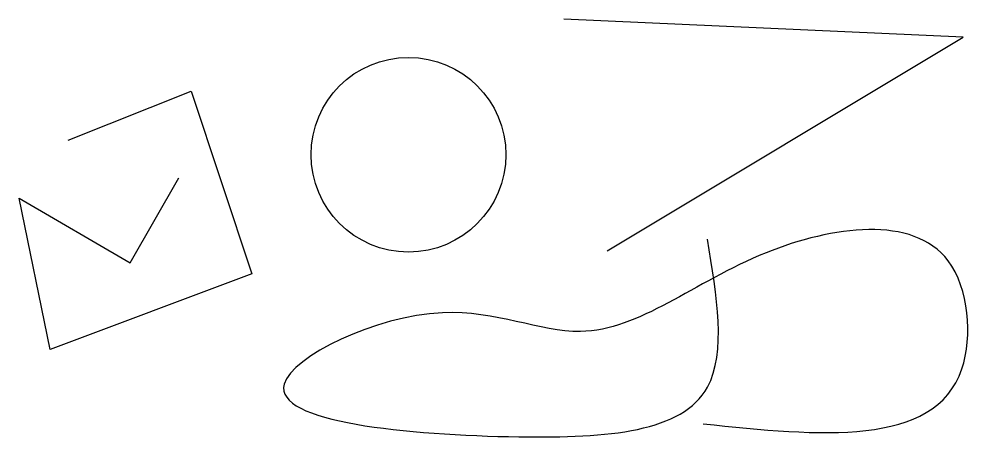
# Model space of a CAD drawing. Header units: inches. Extents: x 2.4 to 42.4, y 1.4 to 19.4.
import ezdxf

# ---------------------------------------------------------------- set-up
doc = ezdxf.new("R2010")
doc.units = ezdxf.units.IN
doc.header["$MEASUREMENT"] = 0
for name, color, linetype in [('circle', 50, 'Continuous'), ('line', 10, 'Continuous'), ('polyline', 80, 'Continuous'), ('spline', 160, 'Continuous')]:
    doc.layers.add(name, color=color, linetype=linetype)

msp = doc.modelspace()

# ---------------------------------------------------------------- linework, layer by layer
at = {"layer": 'circle'}
msp.add_circle((18.754, 13.66), 4.085, dxfattribs=at)
at = {"layer": 'line'}
for p, q in [((42.022, 18.595), (25.268, 19.352)), ((27.086, 9.633), (42.022, 18.595))]:
    msp.add_line(p, q, dxfattribs=at)
at = {"layer": 'polyline'}
msp.add_lwpolyline([(4.484, 14.265), (9.635, 16.324), (12.18, 8.664), (3.727, 5.485), (2.424, 11.843), (7.09, 9.118), (9.12, 12.691)], dxfattribs=at)
at = {"layer": 'spline'}
msp.add_open_spline([(31.115, 2.367), (35.974, 1.861), (42.838, 1.147), (41.976, 11.424), (32.731, 10.132), (26.887, 4.886), (20.169, 8.276), (9.019, 2.816), (23.326, 1.456), (32.609, 2.207), (31.692, 7.733), (31.297, 10.118)], degree=3, knots=[0, 0, 0, 0, 11.087625, 15.665376, 23.307419, 31.764166, 37.604143, 44.88474, 54.976186, 63.154936, 69.361536, 69.361536, 69.361536, 69.361536], dxfattribs=at)

doc.saveas('drawing.dxf')
